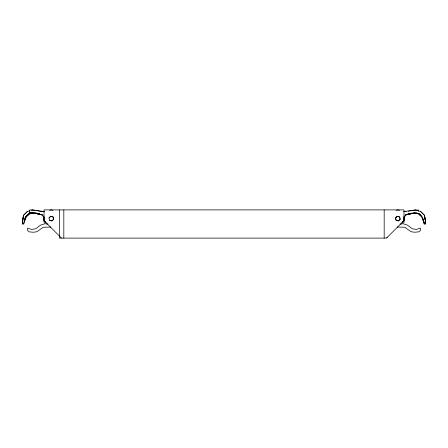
<?xml version="1.0" encoding="UTF-8"?>
<svg xmlns="http://www.w3.org/2000/svg" width="448" height="448" viewBox="0 0 448 448"><rect width="100%" height="100%" fill="white"/><g stroke="black" fill="none" stroke-linecap="round" stroke-linejoin="round"><path stroke-width="0.67" d="M24.041 223.838L22.4 223.838L22.4 220.17L23.755 215.107L27.457 211.406L29.988 210.728M27.423 211.411L23.688 215.146L22.406 220.231L22.4 223.91L23.458 223.91M424.374 223.91L421.585 216.72L419.009 214.138C414.669 212.38 409.875 213.478 405.608 214.967L404.135 217.252L403.81 220.931L402.746 221.547M23.817 223.838L24.209 220.511L25.491 216.759L28.818 213.758L31.494 213.041M24.035 222.6L26.415 216.72L28.991 214.138L32.878 213.097L35.42 213.405M22.406 220.231L23.498 217.218L22.406 220.231L23.134 219.195M24.349 220.578L26.046 216.502L28.778 213.769M402.858 221.855L401.94 222.774M23.134 219.05L22.4 220.17L22.4 223.838M404.135 217.252L405.86 214.911L408.856 213.937M49.062 217.958L50.758 216.328L53.021 216.983L53.581 219.268L51.884 220.898L49.627 220.242M410.077 210.84L414.254 210.05L418.55 210.05L418.55 211.249M49.627 210.353L51.324 209.894L53.015 210.353M396.155 210.353L397.852 209.894L399.543 210.353M31.237 210.392L32.519 210.05M408.324 211.26L409.483 211.014M411.208 213.64L406.269 214.48L415.122 213.097L406.045 214.486M44.279 224L40.594 225.098L35.734 228.816L31.578 229.443L27.597 228.099L27.462 230.294L29.187 231.868L33.488 232.254L36.921 231.739L43.238 227.259L50.803 227.063M403.575 211.557L415.492 210.05M406.638 214.642L411.958 213.455L405.86 214.911C410.15 213.494 414.809 211.613 419.222 213.769L421.954 216.502L424.542 223.91L425.6 223.91L425.594 220.231L424.312 215.146L420.577 211.411L415.481 210.05M412.53 213.282L416.746 213.091M404.499 211.68L406.258 211.624M29.45 212.677L35.19 212.727L42.14 214.911L43.865 217.252L44.19 220.931L45.254 221.547M423.959 223.838L425.6 223.838L425.6 220.17L424.245 215.107L420.543 211.406M48.031 224L46.06 224L44.598 223.322L43.915 221.855L43.915 216.283M399.969 224L401.94 224L403.402 223.322L404.085 221.855L404.085 216.283M397.202 227.046L404.762 227.237L411.079 231.717L414.518 232.238L418.813 231.851L420.543 230.272L420.403 228.082L416.422 229.421L412.266 228.799L407.406 225.081L403.721 223.978M44.083 211.697C39.105 211.854 34.507 209.166 29.45 210.05L29.45 213.091L35.47 213.282L42.14 214.911L39.368 214.049M36.058 213.478L37.94 213.702M32.508 210.05L34.574 210.302M35.958 210.476L44.425 211.557M41.362 214.642L35.47 213.282M39.883 214.155L32.866 213.097L39.379 214.066M36.792 213.64L39.883 214.166M36.142 213.046L37.867 213.562L37.537 213.478M40.544 214.39L42.392 214.967L43.865 217.252M46.06 222.774L45.142 221.855M419.182 213.758L420.605 215.046M61.494 238.106L44.554 221.166A1.842 1.842 0 0 1 44.016 219.867L44.016 209.894L403.984 209.894L403.984 219.867A1.842 1.842 0 0 1 403.446 221.166L386.506 238.106L59.444 238.106L59.444 209.894M424.866 219.195L425.594 220.231L424.502 217.218L425.594 220.231M424.866 219.05L425.6 220.17L424.536 217.207L425.6 220.17M423.87 221.178L424.183 223.838M386.966 237.188L386.966 237.647M384.177 209.894L384.177 238.106M63.823 209.894L63.823 238.106M23.464 217.207L22.4 220.17L23.464 217.213M25.766 217.022L24.494 220.567L25.766 217.022L29.03 214.127L25.766 217.022M50.736 216.233L48.966 217.93L49.554 220.315L51.912 220.993L53.682 219.296L53.094 216.916L50.736 216.233M397.264 216.233L395.494 217.93L396.082 220.315L398.44 220.993L400.21 219.296L399.622 216.916L397.264 216.233M397.286 216.328L395.59 217.958L396.155 220.242L398.412 220.898L400.109 219.268L399.549 216.983L397.286 216.328M421.77 216.608L418.97 214.127L421.764 216.608M423.506 220.567L422.867 218.792L423.506 220.567"/></g></svg>
